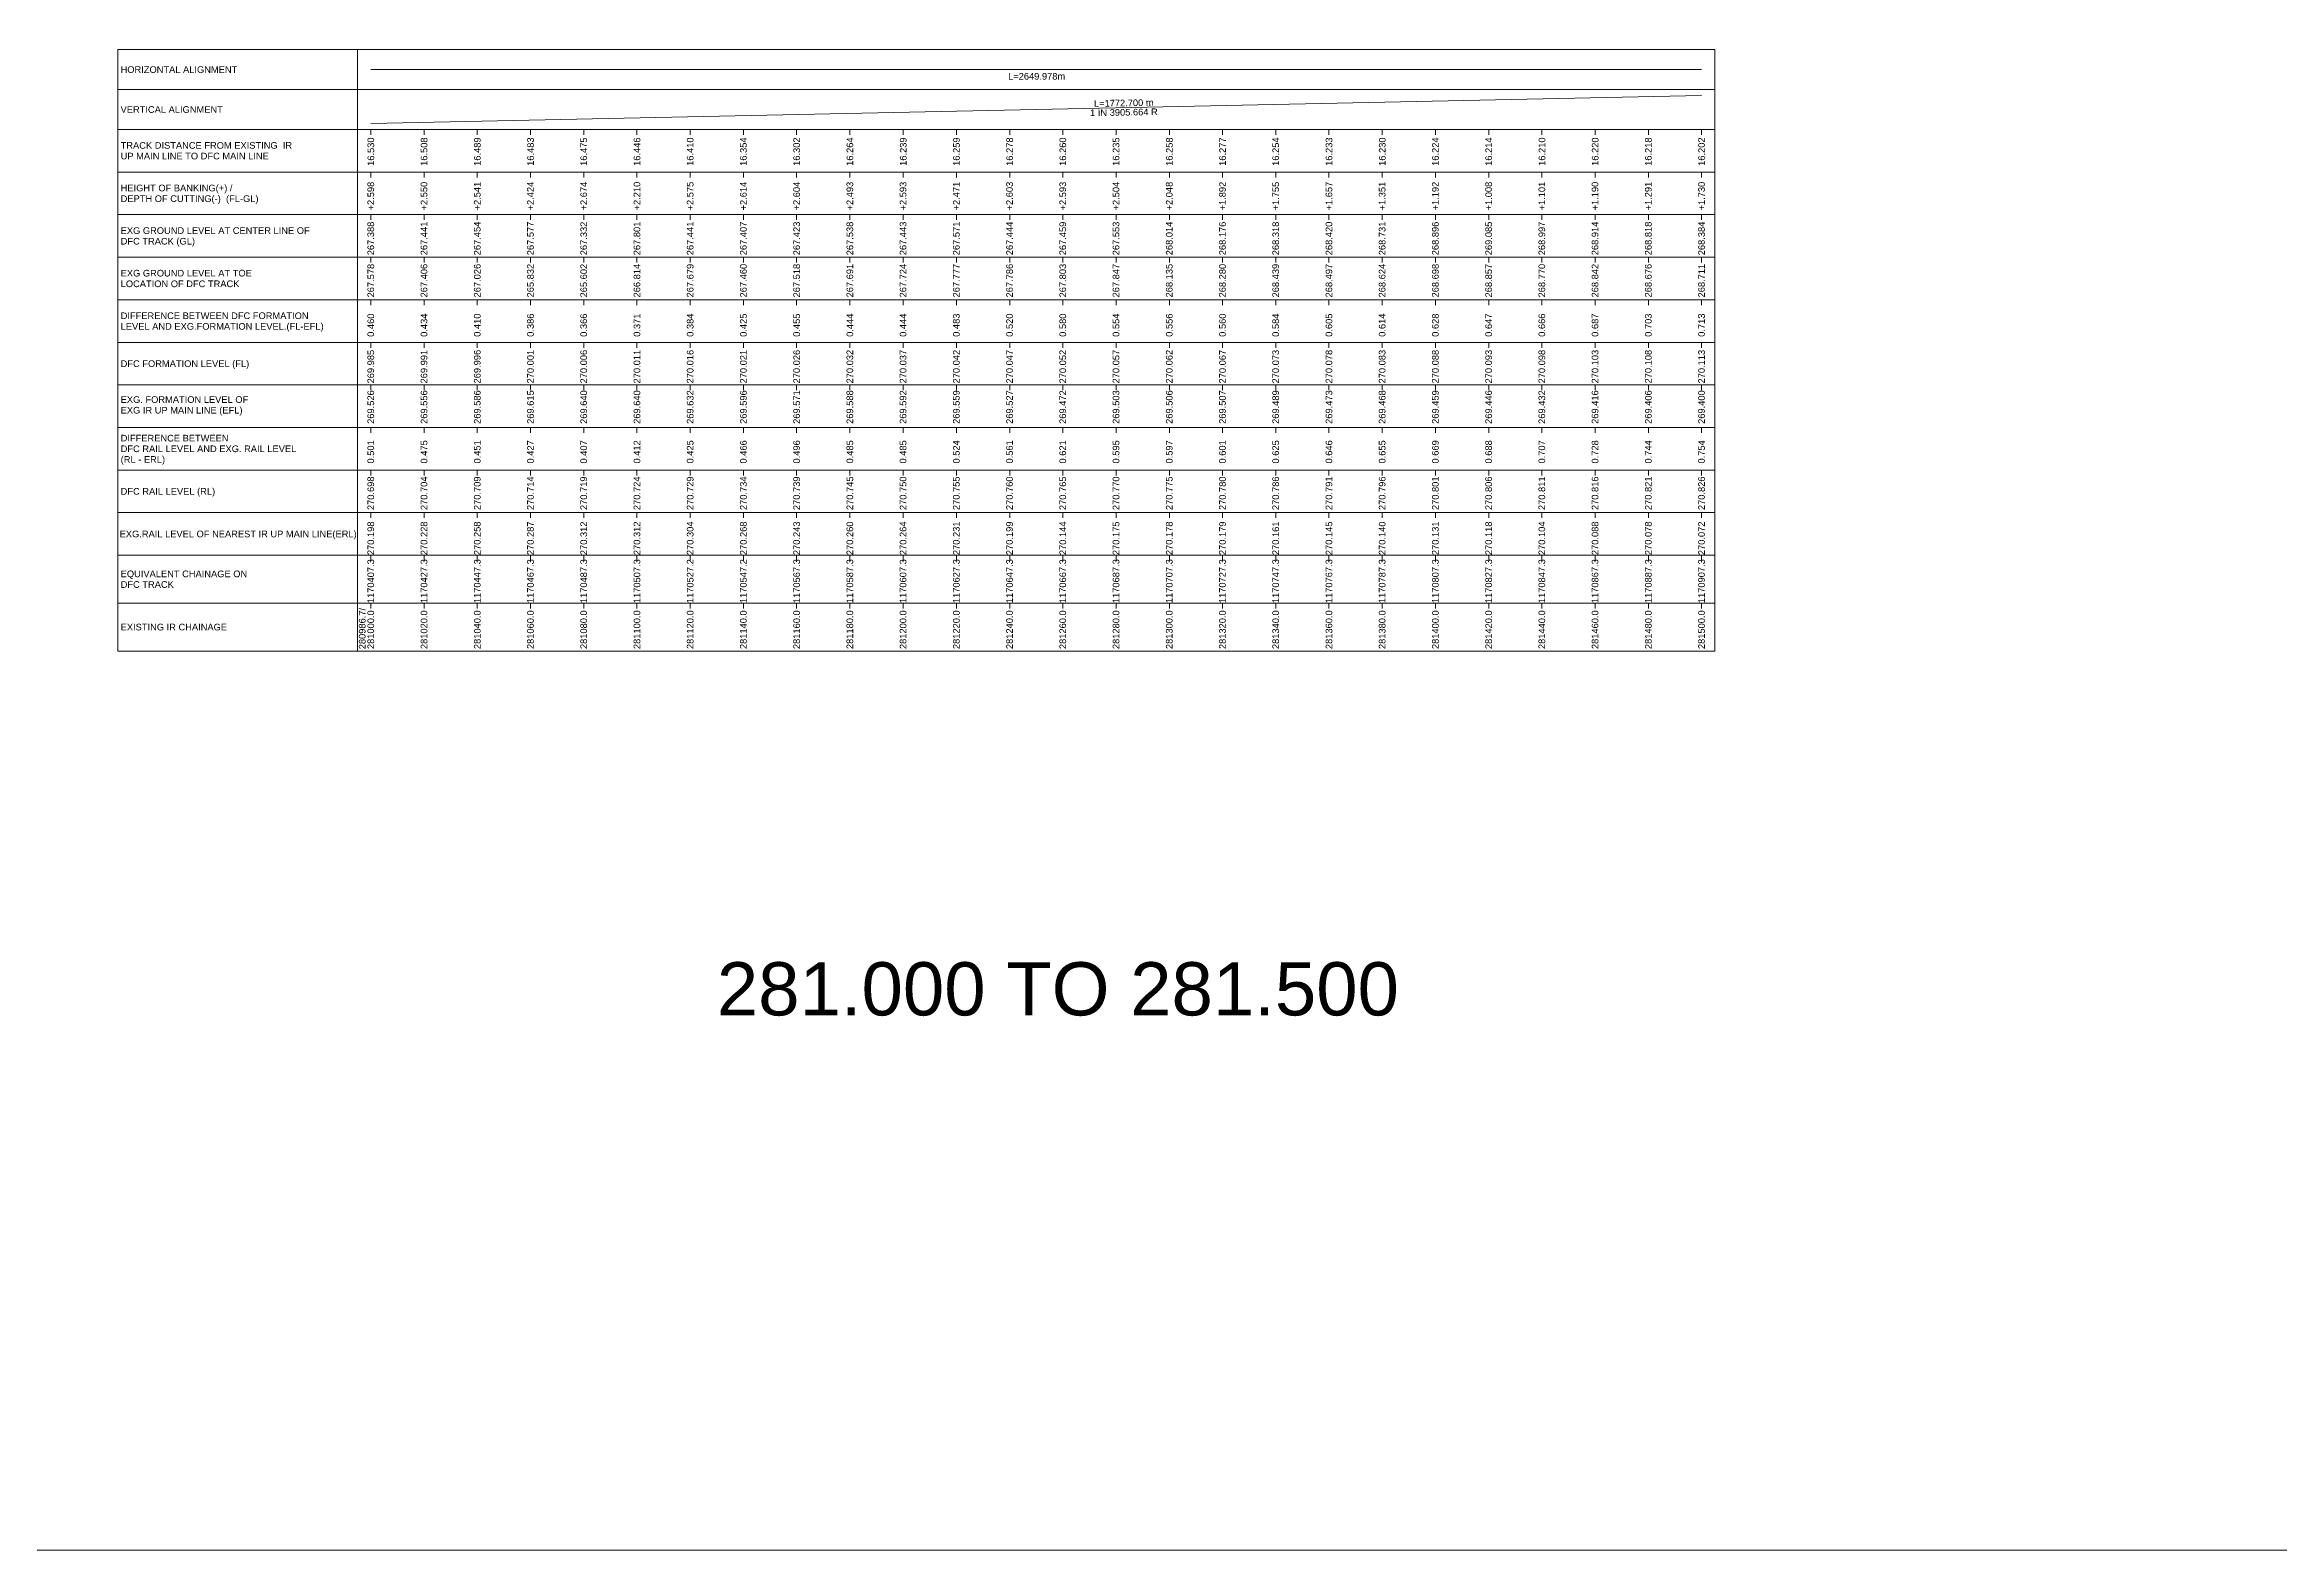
# Model space of a CAD drawing. Header units: feet. Extents: x -298 to 9968, y -12569 to -11656.
# Drawn here: x 5877 to 6717, y -12569 to -12003 of the extents above; entities that cross this region are included whole.
import ezdxf
from ezdxf.enums import TextEntityAlignment as Align

# ---------------------------------------------------------------- set-up
doc = ezdxf.new("R2010")
doc.units = ezdxf.units.FT
doc.header["$MEASUREMENT"] = 0
doc.layers.get('0').update_dxf_attribs({"lineweight": 0})
for name, color, linetype, lineweight in [('LS CUT FILL', 10, 'Continuous', 0), ('LS DIFF. EXG.RL & PRO. RL', 10, 'Continuous', 0), ('LS DIFF. PFL & EFL', 10, 'Continuous', 0), ('LS EXG GL', 7, 'Continuous', 0), ('LS EXG GL AT PRO TOE', 7, 'Continuous', 0), ('LS EXG IR CH', 7, 'Continuous', 0), ('LS EXG RL', 7, 'Continuous', 0), ('LS EXG. FL', 7, 'Continuous', 0), ('LS EXG. GL', 7, 'Continuous', 0), ('LS EXG. GL AT PRO. TOE', 7, 'Continuous', 0), ('LS EXG. IR CH', 7, 'Continuous', 0), ('LS EXG. RL', 7, 'Continuous', 0), ('LS FRAME', 7, 'Continuous', 0), ('LS PFL-EFL', 10, 'Continuous', 0), ('LS PRL-ERL', 10, 'Continuous', 0), ('LS PRO DFCC CHAINAGE', 10, 'Continuous', 0), ('LS PRO FL', 10, 'Continuous', 0), ('LS PRO RAIL LEVEL', 10, 'Continuous', 0), ('LS PRO. CUT & FILL', 10, 'Continuous', 0), ('LS PRO. DFCC CH', 10, 'Continuous', 0), ('LS PRO. FL', 10, 'Continuous', 0), ('LS PRO. RL', 10, 'Continuous', 0), ('LS TICKS', 7, 'Continuous', 0), ('LS TRACK CENTER', 10, 'Continuous', 0), ("LS TRACK CENTER's", 10, 'Continuous', 0)]:
    doc.layers.add(name, color=color, linetype=linetype, lineweight=lineweight)
for name, color, linetype in [('LS HORIZONTAL ALIGNMENT', 10, 'Continuous'), ('LS VERTICAL ALIGNMENT', 10, 'Continuous'), ('ref text', 3, 'Continuous')]:
    doc.layers.add(name, color=color, linetype=linetype)
doc.styles.get("Standard").update_dxf_attribs({"font": 'arial.ttf'})
doc.styles.add('Style-Arial', font='arial.ttf')

msp = doc.modelspace()

# ---------------------------------------------------------------- linework, layer by layer
msp.add_lwpolyline([(5905, -12005), (5995, -12005)])
at = {"layer": 'LS FRAME'}
for points in [[(5995, -12231), (5905, -12231), (5905, -12005)], [(5995, -12020), (5905, -12020)], [(5995, -12035), (5905, -12035)], [(5995, -12051), (5905, -12051)], [(5905, -12051), (5995, -12051)], [(5995, -12067), (5905, -12067)], [(5905, -12067), (5995, -12067)], [(5995, -12083), (5905, -12083)], [(5905, -12083), (5995, -12083)], [(5995, -12099), (5905, -12099)], [(5995, -12115), (5905, -12115)], [(5905, -12115), (5995, -12115)], [(5995, -12131), (5905, -12131)], [(5905, -12131), (5995, -12131)], [(5995, -12147), (5905, -12147)], [(5905, -12147), (5995, -12147)], [(5995, -12163), (5905, -12163)], [(5905, -12163), (5995, -12163)], [(5995, -12179), (5905, -12179)], [(5995, -12195), (5905, -12195)], [(5995, -12213), (5905, -12213)]]:
    msp.add_lwpolyline(points, dxfattribs=at)
at = {"layer": 'LS FRAME', "color": 7, "linetype": 'Continuous', "lineweight": 0, "flags": 128}
for points in [[(5995, -12020), (6505, -12020), (6505, -12005), (5995, -12005), (5995, -12020)], [(5995, -12035), (6505, -12035), (6505, -12020), (5995, -12020), (5995, -12035)], [(5995, -12051), (6505, -12051), (6505, -12035), (5995, -12035), (5995, -12051)], [(5995, -12067), (6505, -12067), (6505, -12051), (5995, -12051), (5995, -12067)], [(5995, -12083), (6505, -12083), (6505, -12067), (5995, -12067), (5995, -12083)], [(5995, -12099), (6505, -12099), (6505, -12083), (5995, -12083), (5995, -12099)], [(5995, -12115), (6505, -12115), (6505, -12099), (5995, -12099), (5995, -12115)], [(5995, -12131), (6505, -12131), (6505, -12115), (5995, -12115), (5995, -12131)], [(5995, -12147), (6505, -12147), (6505, -12131), (5995, -12131), (5995, -12147)], [(5995, -12163), (6505, -12163), (6505, -12147), (5995, -12147), (5995, -12163)], [(5995, -12179), (6505, -12179), (6505, -12163), (5995, -12163), (5995, -12179)], [(5995, -12195), (6505, -12195), (6505, -12179), (5995, -12179), (5995, -12195)], [(5995, -12213), (6505, -12213), (6505, -12195), (5995, -12195), (5995, -12213)], [(5995, -12231), (6505, -12231), (6505, -12213), (5995, -12213), (5995, -12231)]]:
    msp.add_lwpolyline(points, close=True, dxfattribs=at)
at = {"layer": 'LS FRAME', "color": 7, "linetype": 'Continuous', "lineweight": 0}
msp.add_3dface([(5995, -12099), (5915, -12099), (5915, -12099)], dxfattribs=at)
at = {"layer": 'LS HORIZONTAL ALIGNMENT', "color": 1, "lineweight": 0, "flags": 128}
msp.add_lwpolyline([(6000, -12012.5), (6500, -12012.5)], dxfattribs=at)
at = {"layer": 'LS TICKS', "color": 7, "linetype": 'Continuous', "lineweight": 0, "flags": 128}
for points in [[(6000, -12037), (6000, -12035)], [(6020, -12037), (6020, -12035)], [(6040.01, -12037), (6040.01, -12035)], [(6060.01, -12037), (6060.01, -12035)], [(6080, -12037), (6080, -12035)], [(6100, -12037), (6100, -12035)], [(6119.98, -12037), (6119.98, -12035)], [(6139.98, -12037), (6139.98, -12035)], [(6159.99, -12037), (6159.99, -12035)], [(6179.99, -12037), (6179.99, -12035)], [(6200.03, -12037), (6200.03, -12035)], [(6220.03, -12037), (6220.03, -12035)], [(6240.03, -12037), (6240.03, -12035)], [(6260, -12037), (6260, -12035)], [(6280, -12037), (6280, -12035)], [(6300.03, -12037), (6300.03, -12035)], [(6320, -12037), (6320, -12035)], [(6340, -12037), (6340, -12035)], [(6360.01, -12037), (6360.01, -12035)], [(6380.01, -12037), (6380.01, -12035)], [(6400.01, -12037), (6400.01, -12035)], [(6420.01, -12037), (6420.01, -12035)], [(6440.02, -12037), (6440.02, -12035)], [(6460.02, -12037), (6460.02, -12035)], [(6480, -12037), (6480, -12035)], [(6500, -12037), (6500, -12035)], [(6000, -12053), (6000, -12051)], [(6020, -12053), (6020, -12051)], [(6040.01, -12053), (6040.01, -12051)], [(6060.01, -12053), (6060.01, -12051)], [(6080, -12053), (6080, -12051)], [(6100, -12053), (6100, -12051)], [(6119.98, -12053), (6119.98, -12051)], [(6139.98, -12053), (6139.98, -12051)], [(6159.99, -12053), (6159.99, -12051)], [(6179.99, -12053), (6179.99, -12051)], [(6200.03, -12053), (6200.03, -12051)], [(6220.03, -12053), (6220.03, -12051)], [(6240.03, -12053), (6240.03, -12051)], [(6260, -12053), (6260, -12051)], [(6280, -12053), (6280, -12051)], [(6300.03, -12053), (6300.03, -12051)], [(6320, -12053), (6320, -12051)], [(6340, -12053), (6340, -12051)], [(6360.01, -12053), (6360.01, -12051)], [(6380.01, -12053), (6380.01, -12051)], [(6400.01, -12053), (6400.01, -12051)], [(6420.01, -12053), (6420.01, -12051)], [(6440.02, -12053), (6440.02, -12051)], [(6460.02, -12053), (6460.02, -12051)], [(6480, -12053), (6480, -12051)], [(6500, -12053), (6500, -12051)], [(6000, -12069), (6000, -12067)], [(6020, -12069), (6020, -12067)], [(6040.01, -12069), (6040.01, -12067)], [(6060.01, -12069), (6060.01, -12067)], [(6080, -12069), (6080, -12067)], [(6100, -12069), (6100, -12067)], [(6119.98, -12069), (6119.98, -12067)], [(6139.98, -12069), (6139.98, -12067)], [(6159.99, -12069), (6159.99, -12067)], [(6179.99, -12069), (6179.99, -12067)], [(6200.03, -12069), (6200.03, -12067)], [(6220.03, -12069), (6220.03, -12067)], [(6240.03, -12069), (6240.03, -12067)], [(6260, -12069), (6260, -12067)], [(6280, -12069), (6280, -12067)], [(6300.03, -12069), (6300.03, -12067)], [(6320, -12069), (6320, -12067)], [(6340, -12069), (6340, -12067)], [(6360.01, -12069), (6360.01, -12067)], [(6380.01, -12069), (6380.01, -12067)], [(6400.01, -12069), (6400.01, -12067)], [(6420.01, -12069), (6420.01, -12067)], [(6440.02, -12069), (6440.02, -12067)], [(6460.02, -12069), (6460.02, -12067)], [(6480, -12069), (6480, -12067)], [(6500, -12069), (6500, -12067)], [(6000, -12085), (6000, -12083)], [(6020, -12085), (6020, -12083)], [(6040.01, -12085), (6040.01, -12083)], [(6060.01, -12085), (6060.01, -12083)], [(6080, -12085), (6080, -12083)], [(6100, -12085), (6100, -12083)], [(6119.98, -12085), (6119.98, -12083)], [(6139.98, -12085), (6139.98, -12083)], [(6159.99, -12085), (6159.99, -12083)], [(6179.99, -12085), (6179.99, -12083)], [(6200.03, -12085), (6200.03, -12083)], [(6220.03, -12085), (6220.03, -12083)], [(6240.03, -12085), (6240.03, -12083)], [(6260, -12085), (6260, -12083)], [(6280, -12085), (6280, -12083)], [(6300.03, -12085), (6300.03, -12083)], [(6320, -12085), (6320, -12083)], [(6340, -12085), (6340, -12083)], [(6360.01, -12085), (6360.01, -12083)], [(6380.01, -12085), (6380.01, -12083)], [(6400.01, -12085), (6400.01, -12083)], [(6420.01, -12085), (6420.01, -12083)], [(6440.02, -12085), (6440.02, -12083)], [(6460.02, -12085), (6460.02, -12083)], [(6480, -12085), (6480, -12083)], [(6500, -12085), (6500, -12083)], [(6000, -12101), (6000, -12099)], [(6020, -12101), (6020, -12099)], [(6040.01, -12101), (6040.01, -12099)], [(6060.01, -12101), (6060.01, -12099)], [(6080, -12101), (6080, -12099)], [(6100, -12101), (6100, -12099)], [(6119.98, -12101), (6119.98, -12099)], [(6139.98, -12101), (6139.98, -12099)], [(6159.99, -12101), (6159.99, -12099)], [(6179.99, -12101), (6179.99, -12099)], [(6200.03, -12101), (6200.03, -12099)], [(6220.03, -12101), (6220.03, -12099)], [(6240.03, -12101), (6240.03, -12099)], [(6260, -12101), (6260, -12099)], [(6280, -12101), (6280, -12099)], [(6300.03, -12101), (6300.03, -12099)], [(6320, -12101), (6320, -12099)], [(6340, -12101), (6340, -12099)], [(6360.01, -12101), (6360.01, -12099)], [(6380.01, -12101), (6380.01, -12099)], [(6400.01, -12101), (6400.01, -12099)], [(6420.01, -12101), (6420.01, -12099)], [(6440.02, -12101), (6440.02, -12099)], [(6460.02, -12101), (6460.02, -12099)], [(6480, -12101), (6480, -12099)], [(6500, -12101), (6500, -12099)], [(6000, -12117), (6000, -12115)], [(6020, -12117), (6020, -12115)], [(6040.01, -12117), (6040.01, -12115)], [(6060.01, -12117), (6060.01, -12115)], [(6080, -12117), (6080, -12115)], [(6100, -12117), (6100, -12115)], [(6119.98, -12117), (6119.98, -12115)], [(6139.98, -12117), (6139.98, -12115)], [(6159.99, -12117), (6159.99, -12115)], [(6179.99, -12117), (6179.99, -12115)], [(6200.03, -12117), (6200.03, -12115)], [(6220.03, -12117), (6220.03, -12115)], [(6240.03, -12117), (6240.03, -12115)], [(6260, -12117), (6260, -12115)], [(6280, -12117), (6280, -12115)], [(6300.03, -12117), (6300.03, -12115)], [(6320, -12117), (6320, -12115)], [(6340, -12117), (6340, -12115)], [(6360.01, -12117), (6360.01, -12115)], [(6380.01, -12117), (6380.01, -12115)], [(6400.01, -12117), (6400.01, -12115)], [(6420.01, -12117), (6420.01, -12115)], [(6440.02, -12117), (6440.02, -12115)], [(6460.02, -12117), (6460.02, -12115)], [(6480, -12117), (6480, -12115)], [(6500, -12117), (6500, -12115)], [(6000, -12133), (6000, -12131)], [(6020, -12133), (6020, -12131)], [(6040.01, -12133), (6040.01, -12131)], [(6060.01, -12133), (6060.01, -12131)], [(6080, -12133), (6080, -12131)], [(6100, -12133), (6100, -12131)], [(6119.98, -12133), (6119.98, -12131)], [(6139.98, -12133), (6139.98, -12131)], [(6159.99, -12133), (6159.99, -12131)], [(6179.99, -12133), (6179.99, -12131)], [(6200.03, -12133), (6200.03, -12131)], [(6220.03, -12133), (6220.03, -12131)], [(6240.03, -12133), (6240.03, -12131)], [(6260, -12133), (6260, -12131)], [(6280, -12133), (6280, -12131)], [(6300.03, -12133), (6300.03, -12131)], [(6320, -12133), (6320, -12131)], [(6340, -12133), (6340, -12131)], [(6360.01, -12133), (6360.01, -12131)], [(6380.01, -12133), (6380.01, -12131)], [(6400.01, -12133), (6400.01, -12131)], [(6420.01, -12133), (6420.01, -12131)], [(6440.02, -12133), (6440.02, -12131)], [(6460.02, -12133), (6460.02, -12131)], [(6480, -12133), (6480, -12131)], [(6500, -12133), (6500, -12131)], [(6000, -12149), (6000, -12147)], [(6020, -12149), (6020, -12147)], [(6040.01, -12149), (6040.01, -12147)], [(6060.01, -12149), (6060.01, -12147)], [(6080, -12149), (6080, -12147)], [(6100, -12149), (6100, -12147)], [(6119.98, -12149), (6119.98, -12147)], [(6139.98, -12149), (6139.98, -12147)], [(6159.99, -12149), (6159.99, -12147)], [(6179.99, -12149), (6179.99, -12147)], [(6200.03, -12149), (6200.03, -12147)], [(6220.03, -12149), (6220.03, -12147)], [(6240.03, -12149), (6240.03, -12147)], [(6260, -12149), (6260, -12147)], [(6280, -12149), (6280, -12147)], [(6300.03, -12149), (6300.03, -12147)], [(6320, -12149), (6320, -12147)], [(6340, -12149), (6340, -12147)], [(6360.01, -12149), (6360.01, -12147)], [(6380.01, -12149), (6380.01, -12147)], [(6400.01, -12149), (6400.01, -12147)], [(6420.01, -12149), (6420.01, -12147)], [(6440.02, -12149), (6440.02, -12147)], [(6460.02, -12149), (6460.02, -12147)], [(6480, -12149), (6480, -12147)], [(6500, -12149), (6500, -12147)], [(6000, -12165), (6000, -12163)], [(6020, -12165), (6020, -12163)], [(6040.01, -12165), (6040.01, -12163)], [(6060.01, -12165), (6060.01, -12163)], [(6080, -12165), (6080, -12163)], [(6100, -12165), (6100, -12163)], [(6119.98, -12165), (6119.98, -12163)], [(6139.98, -12165), (6139.98, -12163)], [(6159.99, -12165), (6159.99, -12163)], [(6179.99, -12165), (6179.99, -12163)], [(6200.03, -12165), (6200.03, -12163)], [(6220.03, -12165), (6220.03, -12163)], [(6240.03, -12165), (6240.03, -12163)], [(6260, -12165), (6260, -12163)], [(6280, -12165), (6280, -12163)], [(6300.03, -12165), (6300.03, -12163)], [(6320, -12165), (6320, -12163)], [(6340, -12165), (6340, -12163)], [(6360.01, -12165), (6360.01, -12163)], [(6380.01, -12165), (6380.01, -12163)], [(6400.01, -12165), (6400.01, -12163)], [(6420.01, -12165), (6420.01, -12163)], [(6440.02, -12165), (6440.02, -12163)], [(6460.02, -12165), (6460.02, -12163)], [(6480, -12165), (6480, -12163)], [(6500, -12165), (6500, -12163)], [(6000, -12181), (6000, -12179)], [(6020, -12181), (6020, -12179)], [(6040.01, -12181), (6040.01, -12179)], [(6060.01, -12181), (6060.01, -12179)], [(6080, -12181), (6080, -12179)], [(6100, -12181), (6100, -12179)], [(6119.98, -12181), (6119.98, -12179)], [(6139.98, -12181), (6139.98, -12179)], [(6159.99, -12181), (6159.99, -12179)], [(6179.99, -12181), (6179.99, -12179)], [(6200.03, -12181), (6200.03, -12179)], [(6220.03, -12181), (6220.03, -12179)], [(6240.03, -12181), (6240.03, -12179)], [(6260, -12181), (6260, -12179)], [(6280, -12181), (6280, -12179)], [(6300.03, -12181), (6300.03, -12179)], [(6320, -12181), (6320, -12179)], [(6340, -12181), (6340, -12179)], [(6360.01, -12181), (6360.01, -12179)], [(6380.01, -12181), (6380.01, -12179)], [(6400.01, -12181), (6400.01, -12179)], [(6420.01, -12181), (6420.01, -12179)], [(6440.02, -12181), (6440.02, -12179)], [(6460.02, -12181), (6460.02, -12179)], [(6480, -12181), (6480, -12179)], [(6500, -12181), (6500, -12179)], [(6000, -12197), (6000, -12195)], [(6020, -12197), (6020, -12195)], [(6040.01, -12197), (6040.01, -12195)], [(6060.01, -12197), (6060.01, -12195)], [(6080, -12197), (6080, -12195)], [(6100, -12197), (6100, -12195)], [(6119.98, -12197), (6119.98, -12195)], [(6139.98, -12197), (6139.98, -12195)], [(6159.99, -12197), (6159.99, -12195)], [(6179.99, -12197), (6179.99, -12195)], [(6200.03, -12197), (6200.03, -12195)], [(6220.03, -12197), (6220.03, -12195)], [(6240.03, -12197), (6240.03, -12195)], [(6260, -12197), (6260, -12195)], [(6280, -12197), (6280, -12195)], [(6300.03, -12197), (6300.03, -12195)], [(6320, -12197), (6320, -12195)], [(6340, -12197), (6340, -12195)], [(6360.01, -12197), (6360.01, -12195)], [(6380.01, -12197), (6380.01, -12195)], [(6400.01, -12197), (6400.01, -12195)], [(6420.01, -12197), (6420.01, -12195)], [(6440.02, -12197), (6440.02, -12195)], [(6460.02, -12197), (6460.02, -12195)], [(6480, -12197), (6480, -12195)], [(6500, -12197), (6500, -12195)], [(6000, -12215), (6000, -12213)], [(6020, -12215), (6020, -12213)], [(6040.01, -12215), (6040.01, -12213)], [(6060.01, -12215), (6060.01, -12213)], [(6080, -12215), (6080, -12213)], [(6100, -12215), (6100, -12213)], [(6119.98, -12215), (6119.98, -12213)], [(6139.98, -12215), (6139.98, -12213)], [(6159.99, -12215), (6159.99, -12213)], [(6179.99, -12215), (6179.99, -12213)], [(6200.03, -12215), (6200.03, -12213)], [(6220.03, -12215), (6220.03, -12213)], [(6240.03, -12215), (6240.03, -12213)], [(6260, -12215), (6260, -12213)], [(6280, -12215), (6280, -12213)], [(6300.03, -12215), (6300.03, -12213)], [(6320, -12215), (6320, -12213)], [(6340, -12215), (6340, -12213)], [(6360.01, -12215), (6360.01, -12213)], [(6380.01, -12215), (6380.01, -12213)], [(6400.01, -12215), (6400.01, -12213)], [(6420.01, -12215), (6420.01, -12213)], [(6440.02, -12215), (6440.02, -12213)], [(6460.02, -12215), (6460.02, -12213)], [(6480, -12215), (6480, -12213)], [(6500, -12215), (6500, -12213)]]:
    msp.add_lwpolyline(points, dxfattribs=at)
at = {"layer": 'LS VERTICAL ALIGNMENT', "color": 1, "linetype": 'Continuous', "lineweight": 0, "flags": 128}
msp.add_lwpolyline([(6000, -12032.75), (6500, -12022.25)], dxfattribs=at)

# ---------------------------------------------------------------- texts
at = {"layer": 'LS CUT FILL'}
for s, p in [('+2.598', (6001.23, -12065.43)), ('+2.550', (6021.23, -12065.43)), ('+2.541', (6041.23, -12065.43)), ('+2.424', (6061.23, -12065.43)), ('+2.674', (6081.23, -12065.43)), ('+2.210', (6101.23, -12065.43)), ('+2.575', (6121.23, -12065.43)), ('+2.614', (6141.23, -12065.43)), ('+2.604', (6161.23, -12065.43)), ('+2.493', (6181.23, -12065.43)), ('+2.593', (6201.23, -12065.43)), ('+2.471', (6221.23, -12065.43)), ('+2.603', (6241.23, -12065.43)), ('+2.593', (6261.23, -12065.43)), ('+2.504', (6281.23, -12065.43)), ('+2.048', (6301.23, -12065.43)), ('+1.892', (6321.23, -12065.43)), ('+1.755', (6341.23, -12065.43)), ('+1.657', (6361.23, -12065.43)), ('+1.351', (6381.23, -12065.43)), ('+1.192', (6401.23, -12065.43)), ('+1.008', (6421.23, -12065.43)), ('+1.101', (6441.23, -12065.43)), ('+1.190', (6461.23, -12065.43)), ('+1.291', (6481.23, -12065.43)), ('+1.730', (6501.23, -12065.43))]:
    msp.add_text(s, height=2.5, rotation=90, dxfattribs=at).set_placement(p)
at = {"layer": 'LS DIFF. EXG.RL & PRO. RL', "color": 10, "style": 'Style-Arial'}
for s, p in [('(RL - ERL)', (5906, -12159)), ('DIFFERENCE BETWEEN ', (5906, -12151)), ('DFC RAIL LEVEL AND EXG. RAIL LEVEL ', (5906, -12155))]:
    msp.add_text(s, height=2.5, rotation=0.00003, dxfattribs=at).set_placement(p, align=Align.MIDDLE_LEFT)
at = {"layer": 'LS DIFF. PFL & EFL', "color": 10, "style": 'Style-Arial'}
for s, p in [('DIFFERENCE BETWEEN DFC FORMATION ', (5906, -12105)), ('LEVEL AND EXG.FORMATION LEVEL.(FL-EFL)', (5906, -12109))]:
    msp.add_text(s, height=2.5, rotation=0.00003, dxfattribs=at).set_placement(p, align=Align.MIDDLE_LEFT)
at = {"layer": 'LS EXG GL', "style": 'Style-Arial'}
for s, p in [('267.388', (6001.23, -12082.27)), ('267.441', (6021.23, -12082.27)), ('267.454', (6041.23, -12082.27)), ('267.577', (6061.23, -12082.27)), ('267.332', (6081.23, -12082.27)), ('267.801', (6101.23, -12082.27)), ('267.441', (6121.23, -12082.27)), ('267.407', (6141.23, -12082.27)), ('267.423', (6161.23, -12082.27)), ('267.538', (6181.23, -12082.27)), ('267.443', (6201.23, -12082.27)), ('267.571', (6221.23, -12082.27)), ('267.444', (6241.23, -12082.27)), ('267.459', (6261.23, -12082.27)), ('267.553', (6281.23, -12082.27)), ('268.014', (6301.23, -12082.27)), ('268.176', (6321.23, -12082.27)), ('268.318', (6341.23, -12082.27)), ('268.420', (6361.23, -12082.27)), ('268.731', (6381.23, -12082.27)), ('268.896', (6401.23, -12082.27)), ('269.085', (6421.23, -12082.27)), ('268.997', (6441.23, -12082.27)), ('268.914', (6461.23, -12082.27)), ('268.818', (6481.23, -12082.27)), ('268.384', (6501.23, -12082.27))]:
    msp.add_text(s, height=2.5, rotation=90, dxfattribs=at).set_placement(p)
at = {"layer": 'LS EXG GL AT PRO TOE', "color": 7, "style": 'Style-Arial'}
for s, p in [('EXG GROUND LEVEL AT TOE', (5906, -12089)), ('LOCATION OF DFC TRACK', (5906, -12093))]:
    msp.add_text(s, height=2.5, rotation=0.00003, dxfattribs=at).set_placement(p, align=Align.MIDDLE_LEFT)
at = {"layer": 'LS EXG IR CH', "lineweight": 0, "style": 'Style-Arial'}
for s, p in [('280986.7/', (5996.75, -12214.8)), ('281000.0', (5999.98, -12215.7)), ('281020.0', (6019.98, -12215.7)), ('281040.0', (6039.98, -12215.7)), ('281060.0', (6059.98, -12215.7)), ('281080.0', (6079.98, -12215.7)), ('281100.0', (6099.98, -12215.7)), ('281120.0', (6119.98, -12215.7)), ('281140.0', (6139.98, -12215.7)), ('281160.0', (6159.98, -12215.7)), ('281180.0', (6179.98, -12215.7)), ('281200.0', (6199.98, -12215.7)), ('281220.0', (6219.98, -12215.7)), ('281240.0', (6239.98, -12215.7)), ('281260.0', (6259.98, -12215.7)), ('281280.0', (6279.98, -12215.7)), ('281300.0', (6299.98, -12215.7)), ('281320.0', (6319.98, -12215.7)), ('281340.0', (6339.98, -12215.7)), ('281360.0', (6359.98, -12215.7)), ('281380.0', (6379.98, -12215.7)), ('281400.0', (6399.98, -12215.7)), ('281420.0', (6419.98, -12215.7)), ('281440.0', (6439.98, -12215.7)), ('281460.0', (6459.98, -12215.7)), ('281480.0', (6479.98, -12215.7)), ('281500.0', (6499.98, -12215.7))]:
    msp.add_text(s, height=2.5, rotation=90, dxfattribs=at).set_placement(p, align=Align.MIDDLE_RIGHT)
at = {"layer": 'LS EXG RL', "style": 'Style-Arial'}
for s, p in [('270.198', (6001.23, -12194.95)), ('270.228', (6021.23, -12194.95)), ('270.258', (6041.23, -12194.95)), ('270.287', (6061.23, -12194.95)), ('270.312', (6081.23, -12194.95)), ('270.312', (6101.23, -12194.95)), ('270.304', (6121.23, -12194.95)), ('270.268', (6141.23, -12194.95)), ('270.243', (6161.23, -12194.95)), ('270.260', (6181.23, -12194.95)), ('270.264', (6201.23, -12194.95)), ('270.231', (6221.23, -12194.95)), ('270.199', (6241.23, -12194.95)), ('270.144', (6261.23, -12194.95)), ('270.175', (6281.23, -12194.95)), ('270.178', (6301.23, -12194.95)), ('270.179', (6321.23, -12194.95)), ('270.161', (6341.23, -12194.95)), ('270.145', (6361.23, -12194.95)), ('270.140', (6381.23, -12194.95)), ('270.131', (6401.23, -12194.95)), ('270.118', (6421.23, -12194.95)), ('270.104', (6441.23, -12194.95)), ('270.088', (6461.23, -12194.95)), ('270.078', (6481.23, -12194.95)), ('270.072', (6501.23, -12194.95))]:
    msp.add_text(s, height=2.5, rotation=90, dxfattribs=at).set_placement(p)
at = {"layer": 'LS EXG. FL', "style": 'Style-Arial'}
for s, p in [('EXG. FORMATION LEVEL OF', (5906, -12136.5)), ('EXG IR UP MAIN LINE (EFL)', (5906, -12140.5))]:
    msp.add_text(s, height=2.5, rotation=0.00003, dxfattribs=at).set_placement(p, align=Align.MIDDLE_LEFT)
for s, p in [('269.526', (6001.23, -12145.64)), ('269.556', (6021.23, -12145.64)), ('269.586', (6041.23, -12145.64)), ('269.615', (6061.23, -12145.64)), ('269.640', (6081.23, -12145.64)), ('269.640', (6101.23, -12145.64)), ('269.632', (6121.23, -12145.64)), ('269.596', (6141.23, -12145.64)), ('269.571', (6161.23, -12145.64)), ('269.588', (6181.23, -12145.64)), ('269.592', (6201.23, -12145.64)), ('269.559', (6221.23, -12145.64)), ('269.527', (6241.23, -12145.64)), ('269.472', (6261.23, -12145.64)), ('269.503', (6281.23, -12145.64)), ('269.506', (6301.23, -12145.64)), ('269.507', (6321.23, -12145.64)), ('269.489', (6341.23, -12145.64)), ('269.473', (6361.23, -12145.64)), ('269.468', (6381.23, -12145.64)), ('269.459', (6401.23, -12145.64)), ('269.446', (6421.23, -12145.64)), ('269.432', (6441.23, -12145.64)), ('269.416', (6461.23, -12145.64)), ('269.406', (6481.23, -12145.64)), ('269.400', (6501.23, -12145.64))]:
    msp.add_text(s, height=2.5, rotation=90, dxfattribs=at).set_placement(p)
at = {"layer": 'LS EXG. GL', "color": 7, "style": 'Style-Arial'}
for s, p in [('EXG GROUND LEVEL AT CENTER LINE OF ', (5906, -12073)), ('DFC TRACK (GL)', (5906, -12077))]:
    msp.add_text(s, height=2.5, rotation=0.00003, dxfattribs=at).set_placement(p, align=Align.MIDDLE_LEFT)
at = {"layer": 'LS EXG. GL AT PRO. TOE', "style": 'Style-Arial'}
for s, p in [('267.578', (6001.23, -12098.12)), ('267.406', (6021.23, -12098.12)), ('267.026', (6041.23, -12098.12)), ('265.832', (6061.23, -12098.12)), ('265.602', (6081.23, -12098.12)), ('266.814', (6101.23, -12098.12)), ('267.679', (6121.23, -12098.12)), ('267.460', (6141.23, -12098.12)), ('267.518', (6161.23, -12098.12)), ('267.691', (6181.23, -12098.12)), ('267.724', (6201.23, -12098.12)), ('267.777', (6221.23, -12098.12)), ('267.786', (6241.23, -12098.12)), ('267.803', (6261.23, -12098.12)), ('267.847', (6281.23, -12098.12)), ('268.135', (6301.23, -12098.12)), ('268.280', (6321.23, -12098.12)), ('268.439', (6341.23, -12098.12)), ('268.497', (6361.23, -12098.12)), ('268.624', (6381.23, -12098.12)), ('268.698', (6401.23, -12098.12)), ('268.857', (6421.23, -12098.12)), ('268.770', (6441.23, -12098.12)), ('268.842', (6461.23, -12098.12)), ('268.676', (6481.23, -12098.12)), ('268.711', (6501.23, -12098.12))]:
    msp.add_text(s, height=2.5, rotation=90, dxfattribs=at).set_placement(p)
at = {"layer": 'LS EXG. IR CH', "style": 'Style-Arial'}
msp.add_text('EXISTING IR CHAINAGE', height=2.5, rotation=0.00003, dxfattribs=at).set_placement((5906, -12222), align=Align.MIDDLE_LEFT)
at = {"layer": 'LS EXG. RL', "style": 'Style-Arial'}
msp.add_text('EXG.RAIL LEVEL OF NEAREST IR UP MAIN LINE(ERL)', height=2.5, rotation=0.00003, dxfattribs=at).set_placement((5905.61, -12187), align=Align.MIDDLE_LEFT)
at = {"layer": 'LS HORIZONTAL ALIGNMENT', "style": 'Style-Arial'}
msp.add_text('HORIZONTAL ALIGNMENT', height=2.5, rotation=0.00003, dxfattribs=at).set_placement((5905.97, -12012.5), align=Align.MIDDLE_LEFT)
at = {"layer": 'LS HORIZONTAL ALIGNMENT', "color": 1, "lineweight": 0, "insert": (6250.16, -12015.04), "char_height": 2.5, "attachment_point": 5, "line_spacing_factor": 0.6, "style": 'Style-Arial'}
msp.add_mtext('L=2649.978m', dxfattribs=at)
at = {"layer": 'LS PFL-EFL', "style": 'Style-Arial'}
for s, p in [('0.460', (6001.23, -12112.92)), ('0.434', (6021.23, -12112.92)), ('0.410', (6041.23, -12112.92)), ('0.386', (6061.23, -12112.92)), ('0.366', (6081.23, -12112.92)), ('0.371', (6101.23, -12112.92)), ('0.384', (6121.23, -12112.92)), ('0.425', (6141.23, -12112.92)), ('0.455', (6161.23, -12112.92)), ('0.444', (6181.23, -12112.92)), ('0.444', (6201.23, -12112.92)), ('0.483', (6221.23, -12112.92)), ('0.520', (6241.23, -12112.92)), ('0.580', (6261.23, -12112.92)), ('0.554', (6281.23, -12112.92)), ('0.556', (6301.23, -12112.92)), ('0.560', (6321.23, -12112.92)), ('0.584', (6341.23, -12112.92)), ('0.605', (6361.23, -12112.92)), ('0.614', (6381.23, -12112.92)), ('0.628', (6401.23, -12112.92)), ('0.647', (6421.23, -12112.92)), ('0.666', (6441.23, -12112.92)), ('0.687', (6461.23, -12112.92)), ('0.703', (6481.23, -12112.92)), ('0.713', (6501.23, -12112.92))]:
    msp.add_text(s, height=2.5, rotation=90, dxfattribs=at).set_placement(p)
at = {"layer": 'LS PRL-ERL', "style": 'Style-Arial'}
for s, p in [('0.501', (6001.23, -12160.53)), ('0.475', (6021.23, -12160.53)), ('0.451', (6041.23, -12160.53)), ('0.427', (6061.23, -12160.53)), ('0.407', (6081.23, -12160.53)), ('0.412', (6101.23, -12160.53)), ('0.425', (6121.23, -12160.53)), ('0.466', (6141.23, -12160.53)), ('0.496', (6161.23, -12160.53)), ('0.485', (6181.23, -12160.53)), ('0.485', (6201.23, -12160.53)), ('0.524', (6221.23, -12160.53)), ('0.561', (6241.23, -12160.53)), ('0.621', (6261.23, -12160.53)), ('0.595', (6281.23, -12160.53)), ('0.597', (6301.23, -12160.53)), ('0.601', (6321.23, -12160.53)), ('0.625', (6341.23, -12160.53)), ('0.646', (6361.23, -12160.53)), ('0.655', (6381.23, -12160.53)), ('0.669', (6401.23, -12160.53)), ('0.688', (6421.23, -12160.53)), ('0.707', (6441.23, -12160.53)), ('0.728', (6461.23, -12160.53)), ('0.744', (6481.23, -12160.53)), ('0.754', (6501.23, -12160.53))]:
    msp.add_text(s, height=2.5, rotation=90, dxfattribs=at).set_placement(p)
at = {"layer": 'LS PRO DFCC CHAINAGE', "style": 'Style-Arial'}
for s, p in [('1170407.3', (6001.23, -12213)), ('1170427.3', (6021.23, -12213)), ('1170447.3', (6041.23, -12213)), ('1170467.3', (6061.23, -12213)), ('1170487.3', (6081.23, -12213)), ('1170507.3', (6101.23, -12213)), ('1170527.2', (6121.23, -12213)), ('1170547.2', (6141.23, -12213)), ('1170567.3', (6161.23, -12213)), ('1170587.3', (6181.23, -12213)), ('1170607.3', (6201.23, -12213)), ('1170627.3', (6221.23, -12213)), ('1170647.3', (6241.23, -12213)), ('1170667.3', (6261.23, -12213)), ('1170687.3', (6281.23, -12213)), ('1170707.3', (6301.23, -12213)), ('1170727.3', (6321.23, -12213)), ('1170747.3', (6341.23, -12213)), ('1170767.3', (6361.23, -12213)), ('1170787.3', (6381.23, -12213)), ('1170807.3', (6401.23, -12213)), ('1170827.3', (6421.23, -12213)), ('1170847.3', (6441.23, -12213)), ('1170867.3', (6461.23, -12213)), ('1170887.3', (6481.23, -12213)), ('1170907.3', (6501.23, -12213))]:
    msp.add_text(s, height=2.5, rotation=90, dxfattribs=at).set_placement(p)
at = {"layer": 'LS PRO FL'}
for s, p in [('269.985', (6001.23, -12130.44)), ('269.991', (6021.23, -12130.44)), ('269.996', (6041.23, -12130.44)), ('270.001', (6061.23, -12130.44)), ('270.006', (6081.23, -12130.44)), ('270.011', (6101.23, -12130.44)), ('270.016', (6121.23, -12130.44)), ('270.021', (6141.23, -12130.44)), ('270.026', (6161.23, -12130.44)), ('270.032', (6181.23, -12130.44)), ('270.037', (6201.23, -12130.44)), ('270.042', (6221.23, -12130.44)), ('270.047', (6241.23, -12130.44)), ('270.052', (6261.23, -12130.44)), ('270.057', (6281.23, -12130.44)), ('270.062', (6301.23, -12130.44)), ('270.067', (6321.23, -12130.44)), ('270.073', (6341.23, -12130.44)), ('270.078', (6361.23, -12130.44)), ('270.083', (6381.23, -12130.44)), ('270.088', (6401.23, -12130.44)), ('270.093', (6421.23, -12130.44)), ('270.098', (6441.23, -12130.44)), ('270.103', (6461.23, -12130.44)), ('270.108', (6481.23, -12130.44)), ('270.113', (6501.23, -12130.44))]:
    msp.add_text(s, height=2.5, rotation=90, dxfattribs=at).set_placement(p)
at = {"layer": 'LS PRO RAIL LEVEL', "style": 'Style-Arial'}
for s, p in [('270.698', (6001.23, -12178.03)), ('270.704', (6021.23, -12178.03)), ('270.709', (6041.23, -12178.03)), ('270.714', (6061.23, -12178.03)), ('270.719', (6081.23, -12178.03)), ('270.724', (6101.23, -12178.03)), ('270.729', (6121.23, -12178.03)), ('270.734', (6141.23, -12178.03)), ('270.739', (6161.23, -12178.03)), ('270.745', (6181.23, -12178.03)), ('270.750', (6201.23, -12178.03)), ('270.755', (6221.23, -12178.03)), ('270.760', (6241.23, -12178.03)), ('270.765', (6261.23, -12178.03)), ('270.770', (6281.23, -12178.03)), ('270.775', (6301.23, -12178.03)), ('270.780', (6321.23, -12178.03)), ('270.786', (6341.23, -12178.03)), ('270.791', (6361.23, -12178.03)), ('270.796', (6381.23, -12178.03)), ('270.801', (6401.23, -12178.03)), ('270.806', (6421.23, -12178.03)), ('270.811', (6441.23, -12178.03)), ('270.816', (6461.23, -12178.03)), ('270.821', (6481.23, -12178.03)), ('270.826', (6501.23, -12178.03))]:
    msp.add_text(s, height=2.5, rotation=90, dxfattribs=at).set_placement(p)
at = {"layer": 'LS PRO. CUT & FILL', "color": 10, "style": 'Style-Arial'}
for s, p in [('HEIGHT OF BANKING(+) /', (5906, -12057)), ('DEPTH OF CUTTING(-)  (FL-GL)', (5906, -12061))]:
    msp.add_text(s, height=2.5, rotation=0.00003, dxfattribs=at).set_placement(p, align=Align.MIDDLE_LEFT)
at = {"layer": 'LS PRO. DFCC CH', "color": 10, "style": 'Style-Arial'}
for s, p in [('EQUIVALENT CHAINAGE ON ', (5906, -12202)), ('DFC TRACK', (5906, -12206))]:
    msp.add_text(s, height=2.5, rotation=0.00003, dxfattribs=at).set_placement(p, align=Align.MIDDLE_LEFT)
at = {"layer": 'LS PRO. FL', "color": 10, "style": 'Style-Arial'}
msp.add_text('DFC FORMATION LEVEL (FL) ', height=2.5, rotation=0.00003, dxfattribs=at).set_placement((5906, -12123), align=Align.MIDDLE_LEFT)
at = {"layer": 'LS PRO. RL', "color": 10, "style": 'Style-Arial'}
msp.add_text('DFC RAIL LEVEL (RL)', height=2.5, rotation=0.00003, dxfattribs=at).set_placement((5906, -12171), align=Align.MIDDLE_LEFT)
at = {"layer": 'LS TRACK CENTER'}
for s, p in [('16.530', (6000, -12038)), ('16.508', (6020, -12038)), ('16.489', (6040.01, -12038)), ('16.483', (6060.01, -12038)), ('16.475', (6080, -12038)), ('16.446', (6100, -12038)), ('16.410', (6119.98, -12038)), ('16.354', (6139.98, -12038)), ('16.302', (6159.99, -12038)), ('16.264', (6179.99, -12038)), ('16.239', (6200.03, -12038)), ('16.259', (6220.03, -12038)), ('16.278', (6240.03, -12038)), ('16.260', (6260, -12038)), ('16.235', (6280, -12038)), ('16.258', (6300.03, -12038)), ('16.277', (6320, -12038)), ('16.254', (6340, -12038)), ('16.233', (6360.01, -12038)), ('16.230', (6380.01, -12038)), ('16.224', (6400.01, -12038)), ('16.214', (6420.01, -12038)), ('16.210', (6440.02, -12038)), ('16.220', (6460.02, -12038)), ('16.218', (6480, -12038)), ('16.202', (6500, -12038))]:
    msp.add_text(s, height=2.5, rotation=90, dxfattribs=at).set_placement(p, align=Align.MIDDLE_RIGHT)
at = {"layer": "LS TRACK CENTER's", "color": 10, "style": 'Style-Arial'}
for s, p in [('TRACK DISTANCE FROM EXISTING  IR ', (5906, -12041)), ('UP MAIN LINE TO DFC MAIN LINE', (5906, -12045))]:
    msp.add_text(s, height=2.5, rotation=0.00003, dxfattribs=at).set_placement(p, align=Align.MIDDLE_LEFT)
at = {"layer": 'LS VERTICAL ALIGNMENT', "style": 'Style-Arial'}
msp.add_text('VERTICAL ALIGNMENT', height=2.5, rotation=0.00003, dxfattribs=at).set_placement((5905.97, -12027.5), align=Align.MIDDLE_LEFT)
at = {"layer": 'LS VERTICAL ALIGNMENT', "color": 1, "lineweight": 0, "insert": (6282.92, -12026.81), "char_height": 2.5, "attachment_point": 5, "rotation": 0.91865, "line_spacing_factor": 0.84, "style": 'Style-Arial'}
msp.add_mtext('L=1772.700 m\\P1 IN 3905.664 R', dxfattribs=at)
at = {"layer": 'ref text', "color": 3, "insert": (6130, -12368.22), "char_height": 20, "width": 256.3165, "attachment_point": 7, "bg_fill": 3, "box_fill_scale": 1.5, "bg_fill_color": 256, "bg_fill_transparency": 0}
msp.add_mtext('281.000 TO 281.500', dxfattribs=at)

# ---------------------------------------------------------------- next in the draw order: linework, layer by layer
msp.add_lwpolyline([(-297.68, -11655.51), (9968.22, -11655.51), (9968.22, -12568.93), (-297.68, -12568.93)], close=True)

doc.saveas('drawing.dxf')
